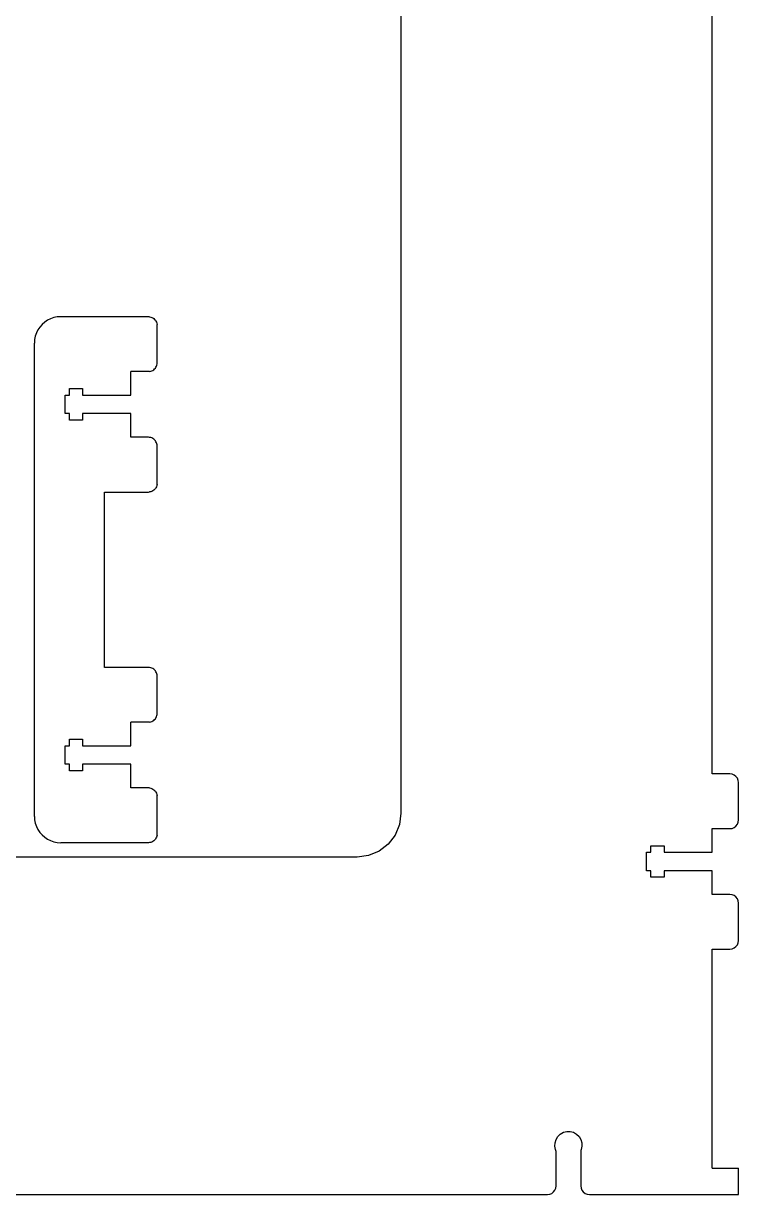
# Model space of a CAD drawing. Header units: metres. Extents: x 2236 to 2658, y -856 to -372.
# Drawn here: x 2495.3 to 2658.4, y -855.7 to -588.5 of the extents above; entities that cross this region are included whole.
import ezdxf

# ---------------------------------------------------------------- set-up
doc = ezdxf.new("R2010")
doc.units = ezdxf.units.M

msp = doc.modelspace()

# ---------------------------------------------------------------- linework, layer by layer
at = {"layer": '2'}
for p, q in [((2581.4, -520.7, 6), (2581.4, -768.7, 6)), ((2652.4, -759.7, 6), (2652.4, -529.7, 6)), ((2656.4, -759.7, 6), (2652.4, -759.7, 6)), ((2656.92, -759.77, 6), (2656.4, -759.7, 6)), ((2657.4, -759.97, 6), (2656.92, -759.77, 6)), ((2657.81, -760.29, 6), (2657.4, -759.97, 6)), ((2658.13, -760.7, 6), (2657.81, -760.29, 6)), ((2658.33, -761.18, 6), (2658.13, -760.7, 6)), ((2658.4, -761.7, 6), (2658.33, -761.18, 6)), ((2658.4, -770.2, 6), (2658.4, -761.7, 6)), ((2581.4, -768.7, 6), (2581.06, -771.29, 6)), ((2581.06, -771.29, 6), (2580.06, -773.7, 6)), ((2652.4, -777.6, 6), (2652.4, -772.2, 6)), ((2652.4, -772.2, 6), (2656.4, -772.2, 6)), ((2656.4, -772.2, 6), (2656.92, -772.13, 6)), ((2656.92, -772.13, 6), (2657.4, -771.93, 6)), ((2657.4, -771.93, 6), (2657.81, -771.61, 6)), ((2657.81, -771.61, 6), (2658.13, -771.2, 6)), ((2658.13, -771.2, 6), (2658.33, -770.72, 6)), ((2658.33, -770.72, 6), (2658.4, -770.2, 6)), ((2580.06, -773.7, 6), (2578.47, -775.77, 6)), ((2576.4, -777.36, 6), (2573.99, -778.36, 6)), ((2578.47, -775.77, 6), (2576.4, -777.36, 6)), ((2637.4, -781.8, 6), (2637.4, -777.6, 6)), ((2637.4, -777.6, 6), (2638.4, -777.6, 6)), ((2638.4, -777.6, 6), (2638.4, -776.1, 6)), ((2638.4, -776.1, 6), (2641.4, -776.1, 6)), ((2641.4, -776.1, 6), (2641.4, -777.6, 6)), ((2641.4, -777.6, 6), (2652.4, -777.6, 6)), ((2571.4, -778.7, 6), (2323.4, -778.7, 6)), ((2573.99, -778.36, 6), (2571.4, -778.7, 6)), ((2638.4, -781.8, 6), (2637.4, -781.8, 6)), ((2638.4, -783.3, 6), (2638.4, -781.8, 6)), ((2652.4, -781.8, 6), (2641.4, -781.8, 6)), ((2641.4, -781.8, 6), (2641.4, -783.3, 6)), ((2652.4, -787.2, 6), (2652.4, -781.8, 6)), ((2641.4, -783.3, 6), (2638.4, -783.3, 6)), ((2656.4, -787.2, 6), (2652.4, -787.2, 6)), ((2656.92, -787.27, 6), (2656.4, -787.2, 6)), ((2657.4, -787.47, 6), (2656.92, -787.27, 6)), ((2657.81, -787.79, 6), (2657.4, -787.47, 6)), ((2658.13, -788.2, 6), (2657.81, -787.79, 6)), ((2658.33, -788.68, 6), (2658.13, -788.2, 6)), ((2658.4, -789.2, 6), (2658.33, -788.68, 6)), ((2658.4, -797.7, 6), (2658.4, -789.2, 6)), ((2657.81, -799.11, 6), (2658.13, -798.7, 6)), ((2658.13, -798.7, 6), (2658.33, -798.22, 6)), ((2658.33, -798.22, 6), (2658.4, -797.7, 6)), ((2652.4, -849.7, 6), (2652.4, -799.7, 6)), ((2652.4, -799.7, 6), (2656.4, -799.7, 6)), ((2656.4, -799.7, 6), (2656.92, -799.63, 6)), ((2656.92, -799.63, 6), (2657.4, -799.43, 6)), ((2657.4, -799.43, 6), (2657.81, -799.11, 6)), ((2617.75, -841.88, 6), (2618.44, -841.49, 6)), ((2618.44, -841.49, 6), (2619.21, -841.29, 6)), ((2619.21, -841.29, 6), (2619.99, -841.29, 6)), ((2619.99, -841.29, 6), (2620.76, -841.49, 6)), ((2620.76, -841.49, 6), (2621.45, -841.88, 6)), ((2616.51, -844.65, 6), (2616.54, -843.86, 6)), ((2616.54, -843.86, 6), (2616.77, -843.1, 6)), ((2616.77, -843.1, 6), (2617.18, -842.43, 6)), ((2617.18, -842.43, 6), (2617.75, -841.88, 6)), ((2621.45, -841.88, 6), (2622.02, -842.43, 6)), ((2622.02, -842.43, 6), (2622.43, -843.1, 6)), ((2622.43, -843.1, 6), (2622.66, -843.86, 6)), ((2622.66, -843.86, 6), (2622.69, -844.65, 6)), ((2616.68, -845.42, 6), (2616.51, -844.65, 6)), ((2616.75, -845.64, 6), (2616.68, -845.42, 6)), ((2616.79, -845.86, 6), (2616.75, -845.64, 6)), ((2616.8, -846.09, 6), (2616.79, -845.86, 6)), ((2616.8, -853.7, 6), (2616.8, -846.09, 6)), ((2622.41, -845.86, 6), (2622.4, -846.09, 6)), ((2622.4, -846.09, 6), (2622.4, -853.7, 6)), ((2622.45, -845.64, 6), (2622.41, -845.86, 6)), ((2622.52, -845.42, 6), (2622.45, -845.64, 6)), ((2622.69, -844.65, 6), (2622.52, -845.42, 6)), ((2652.4, -849.7, 6), (2658.4, -849.7, 6)), ((2658.4, -855.7, 6), (2658.4, -849.7, 6)), ((2615.8, -855.43, 6), (2616.21, -855.11, 6)), ((2616.21, -855.11, 6), (2616.53, -854.7, 6)), ((2616.53, -854.7, 6), (2616.73, -854.22, 6)), ((2616.73, -854.22, 6), (2616.8, -853.7, 6)), ((2622.4, -853.7, 6), (2622.47, -854.22, 6)), ((2622.47, -854.22, 6), (2622.67, -854.7, 6)), ((2622.67, -854.7, 6), (2622.99, -855.11, 6)), ((2622.99, -855.11, 6), (2623.4, -855.43, 6)), ((2236.4, -855.7, 6), (2614.8, -855.7, 6)), ((2614.8, -855.7, 6), (2615.32, -855.63, 6)), ((2615.32, -855.63, 6), (2615.8, -855.43, 6)), ((2623.4, -855.43, 6), (2623.88, -855.63, 6)), ((2623.88, -855.63, 6), (2624.4, -855.7, 6)), ((2624.4, -855.7, 6), (2658.4, -855.7, 6))]:
    msp.add_line(p, q, dxfattribs=at)
at = {"layer": '3'}
for p, q in [((2499.56, -657.16, 6), (2499.04, -657.75, 6)), ((2500.15, -656.64, 6), (2499.56, -657.16, 6)), ((2500.8, -656.2, 6), (2500.15, -656.64, 6)), ((2501.5, -655.86, 6), (2500.8, -656.2, 6)), ((2502.25, -655.6, 6), (2501.5, -655.86, 6)), ((2503.02, -655.45, 6), (2502.25, -655.6, 6)), ((2503.8, -655.4, 6), (2503.02, -655.45, 6)), ((2523.8, -655.4, 6), (2503.8, -655.4, 6)), ((2524.06, -655.42, 6), (2523.8, -655.4, 6)), ((2524.06, -655.42, 6), (2524.32, -655.47, 6)), ((2524.32, -655.47, 6), (2524.57, -655.55, 6)), ((2524.57, -655.55, 6), (2524.8, -655.67, 6)), ((2524.8, -655.67, 6), (2525.02, -655.81, 6)), ((2525.02, -655.81, 6), (2525.21, -655.99, 6)), ((2525.21, -655.99, 6), (2525.39, -656.18, 6)), ((2525.39, -656.18, 6), (2525.53, -656.4, 6)), ((2525.53, -656.4, 6), (2525.65, -656.63, 6)), ((2525.65, -656.63, 6), (2525.73, -656.88, 6)), ((2525.73, -656.88, 6), (2525.78, -657.14, 6)), ((2525.8, -657.4, 6), (2525.78, -657.14, 6)), ((2525.8, -665.9, 6), (2525.8, -657.4, 6)), ((2498, -659.85, 6), (2497.85, -660.62, 6)), ((2498.26, -659.1, 6), (2498, -659.85, 6)), ((2498.6, -658.4, 6), (2498.26, -659.1, 6)), ((2499.04, -657.75, 6), (2498.6, -658.4, 6)), ((2497.85, -660.62, 6), (2497.8, -661.4, 6)), ((2497.8, -769.4, 6), (2497.8, -661.4, 6)), ((2519.8, -673.3, 6), (2519.8, -667.9, 6)), ((2523.8, -667.9, 6), (2519.8, -667.9, 6)), ((2524.06, -667.88, 6), (2523.8, -667.9, 6)), ((2524.06, -667.88, 6), (2524.32, -667.83, 6)), ((2524.32, -667.83, 6), (2524.57, -667.75, 6)), ((2524.57, -667.75, 6), (2524.8, -667.63, 6)), ((2524.8, -667.63, 6), (2525.02, -667.49, 6)), ((2525.02, -667.49, 6), (2525.21, -667.31, 6)), ((2525.21, -667.31, 6), (2525.39, -667.12, 6)), ((2525.39, -667.12, 6), (2525.53, -666.9, 6)), ((2525.53, -666.9, 6), (2525.65, -666.67, 6)), ((2525.65, -666.67, 6), (2525.73, -666.42, 6)), ((2525.73, -666.42, 6), (2525.78, -666.16, 6)), ((2525.78, -666.16, 6), (2525.8, -665.9, 6)), ((2504.8, -677.5, 6), (2504.8, -673.3, 6)), ((2504.8, -673.3, 6), (2505.8, -673.3, 6)), ((2505.8, -673.3, 6), (2505.8, -671.8, 6)), ((2505.8, -671.8, 6), (2508.8, -671.8, 6)), ((2508.8, -671.8, 6), (2508.8, -673.3, 6)), ((2508.8, -673.3, 6), (2519.8, -673.3, 6)), ((2505.8, -677.5, 6), (2504.8, -677.5, 6)), ((2505.8, -679, 6), (2505.8, -677.5, 6)), ((2519.8, -677.5, 6), (2508.8, -677.5, 6)), ((2508.8, -677.5, 6), (2508.8, -679, 6)), ((2519.8, -682.9, 6), (2519.8, -677.5, 6)), ((2508.8, -679, 6), (2505.8, -679, 6)), ((2523.8, -682.9, 6), (2519.8, -682.9, 6)), ((2524.06, -682.92, 6), (2523.8, -682.9, 6)), ((2524.32, -682.97, 6), (2524.06, -682.92, 6)), ((2524.57, -683.05, 6), (2524.32, -682.97, 6)), ((2524.8, -683.17, 6), (2524.57, -683.05, 6)), ((2525.02, -683.31, 6), (2524.8, -683.17, 6)), ((2525.21, -683.49, 6), (2525.02, -683.31, 6)), ((2525.39, -683.68, 6), (2525.21, -683.49, 6)), ((2525.53, -683.9, 6), (2525.39, -683.68, 6)), ((2525.65, -684.13, 6), (2525.53, -683.9, 6)), ((2525.73, -684.38, 6), (2525.65, -684.13, 6)), ((2525.78, -684.64, 6), (2525.73, -684.38, 6)), ((2525.8, -684.9, 6), (2525.78, -684.64, 6)), ((2525.8, -693.4, 6), (2525.8, -684.9, 6)), ((2525.21, -694.81, 6), (2525.02, -694.99, 6)), ((2525.39, -694.62, 6), (2525.21, -694.81, 6)), ((2525.53, -694.4, 6), (2525.39, -694.62, 6)), ((2525.65, -694.17, 6), (2525.53, -694.4, 6)), ((2525.73, -693.92, 6), (2525.65, -694.17, 6)), ((2525.78, -693.66, 6), (2525.73, -693.92, 6)), ((2525.78, -693.66, 6), (2525.8, -693.4, 6)), ((2513.8, -735.4, 6), (2513.8, -695.4, 6)), ((2513.8, -695.4, 6), (2523.8, -695.4, 6)), ((2523.8, -695.4, 6), (2524.06, -695.38, 6)), ((2524.32, -695.33, 6), (2524.06, -695.38, 6)), ((2524.57, -695.25, 6), (2524.32, -695.33, 6)), ((2524.8, -695.13, 6), (2524.57, -695.25, 6)), ((2525.02, -694.99, 6), (2524.8, -695.13, 6)), ((2523.8, -735.4, 6), (2513.8, -735.4, 6)), ((2524.06, -735.42, 6), (2523.8, -735.4, 6)), ((2524.32, -735.47, 6), (2524.06, -735.42, 6)), ((2524.57, -735.55, 6), (2524.32, -735.47, 6)), ((2524.8, -735.67, 6), (2524.57, -735.55, 6)), ((2525.02, -735.81, 6), (2524.8, -735.67, 6)), ((2525.21, -735.99, 6), (2525.02, -735.81, 6)), ((2525.39, -736.18, 6), (2525.21, -735.99, 6)), ((2525.53, -736.4, 6), (2525.39, -736.18, 6)), ((2525.65, -736.63, 6), (2525.53, -736.4, 6)), ((2525.73, -736.88, 6), (2525.65, -736.63, 6)), ((2525.78, -737.14, 6), (2525.73, -736.88, 6)), ((2525.8, -737.4, 6), (2525.78, -737.14, 6)), ((2525.8, -745.9, 6), (2525.8, -737.4, 6)), ((2519.8, -753.3, 6), (2519.8, -747.9, 6)), ((2523.8, -747.9, 6), (2519.8, -747.9, 6)), ((2524.06, -747.88, 6), (2523.8, -747.9, 6)), ((2524.06, -747.88, 6), (2524.32, -747.83, 6)), ((2524.32, -747.83, 6), (2524.57, -747.75, 6)), ((2524.57, -747.75, 6), (2524.8, -747.63, 6)), ((2524.8, -747.63, 6), (2525.02, -747.49, 6)), ((2525.02, -747.49, 6), (2525.21, -747.31, 6)), ((2525.21, -747.31, 6), (2525.39, -747.12, 6)), ((2525.39, -747.12, 6), (2525.53, -746.9, 6)), ((2525.53, -746.9, 6), (2525.65, -746.67, 6)), ((2525.65, -746.67, 6), (2525.73, -746.42, 6)), ((2525.73, -746.42, 6), (2525.78, -746.16, 6)), ((2525.78, -746.16, 6), (2525.8, -745.9, 6)), ((2504.8, -757.5, 6), (2504.8, -753.3, 6)), ((2504.8, -753.3, 6), (2505.8, -753.3, 6)), ((2505.8, -753.3, 6), (2505.8, -751.8, 6)), ((2505.8, -751.8, 6), (2508.8, -751.8, 6)), ((2508.8, -751.8, 6), (2508.8, -753.3, 6)), ((2508.8, -753.3, 6), (2519.8, -753.3, 6)), ((2505.8, -757.5, 6), (2504.8, -757.5, 6)), ((2505.8, -759, 6), (2505.8, -757.5, 6)), ((2519.8, -757.5, 6), (2508.8, -757.5, 6)), ((2508.8, -757.5, 6), (2508.8, -759, 6)), ((2519.8, -762.9, 6), (2519.8, -757.5, 6)), ((2508.8, -759, 6), (2505.8, -759, 6)), ((2523.8, -762.9, 6), (2519.8, -762.9, 6)), ((2524.06, -762.92, 6), (2523.8, -762.9, 6)), ((2524.06, -762.92, 6), (2524.32, -762.97, 6)), ((2524.32, -762.97, 6), (2524.57, -763.05, 6)), ((2524.57, -763.05, 6), (2524.8, -763.17, 6)), ((2524.8, -763.17, 6), (2525.02, -763.31, 6)), ((2525.02, -763.31, 6), (2525.21, -763.49, 6)), ((2525.21, -763.49, 6), (2525.39, -763.68, 6)), ((2525.39, -763.68, 6), (2525.53, -763.9, 6)), ((2525.53, -763.9, 6), (2525.65, -764.13, 6)), ((2525.65, -764.13, 6), (2525.73, -764.38, 6)), ((2525.73, -764.38, 6), (2525.78, -764.64, 6)), ((2525.8, -764.9, 6), (2525.78, -764.64, 6)), ((2525.8, -773.4, 6), (2525.8, -764.9, 6)), ((2497.8, -769.4, 6), (2497.85, -770.18, 6)), ((2497.85, -770.18, 6), (2498, -770.95, 6)), ((2498, -770.95, 6), (2498.26, -771.7, 6)), ((2498.26, -771.7, 6), (2498.6, -772.4, 6)), ((2498.6, -772.4, 6), (2499.04, -773.05, 6)), ((2499.04, -773.05, 6), (2499.56, -773.64, 6)), ((2499.56, -773.64, 6), (2500.15, -774.16, 6)), ((2500.15, -774.16, 6), (2500.8, -774.6, 6)), ((2500.8, -774.6, 6), (2501.5, -774.94, 6)), ((2501.5, -774.94, 6), (2502.25, -775.2, 6)), ((2525.02, -774.99, 6), (2524.8, -775.13, 6)), ((2525.21, -774.81, 6), (2525.02, -774.99, 6)), ((2525.39, -774.62, 6), (2525.21, -774.81, 6)), ((2525.53, -774.4, 6), (2525.39, -774.62, 6)), ((2525.65, -774.17, 6), (2525.53, -774.4, 6)), ((2525.73, -773.92, 6), (2525.65, -774.17, 6)), ((2525.78, -773.66, 6), (2525.73, -773.92, 6)), ((2525.78, -773.66, 6), (2525.8, -773.4, 6)), ((2502.25, -775.2, 6), (2503.02, -775.35, 6)), ((2503.02, -775.35, 6), (2503.8, -775.4, 6)), ((2523.8, -775.4, 6), (2503.8, -775.4, 6)), ((2524.06, -775.38, 6), (2523.8, -775.4, 6)), ((2524.32, -775.33, 6), (2524.06, -775.38, 6)), ((2524.57, -775.25, 6), (2524.32, -775.33, 6)), ((2524.8, -775.13, 6), (2524.57, -775.25, 6))]:
    msp.add_line(p, q, dxfattribs=at)

doc.saveas('drawing.dxf')
